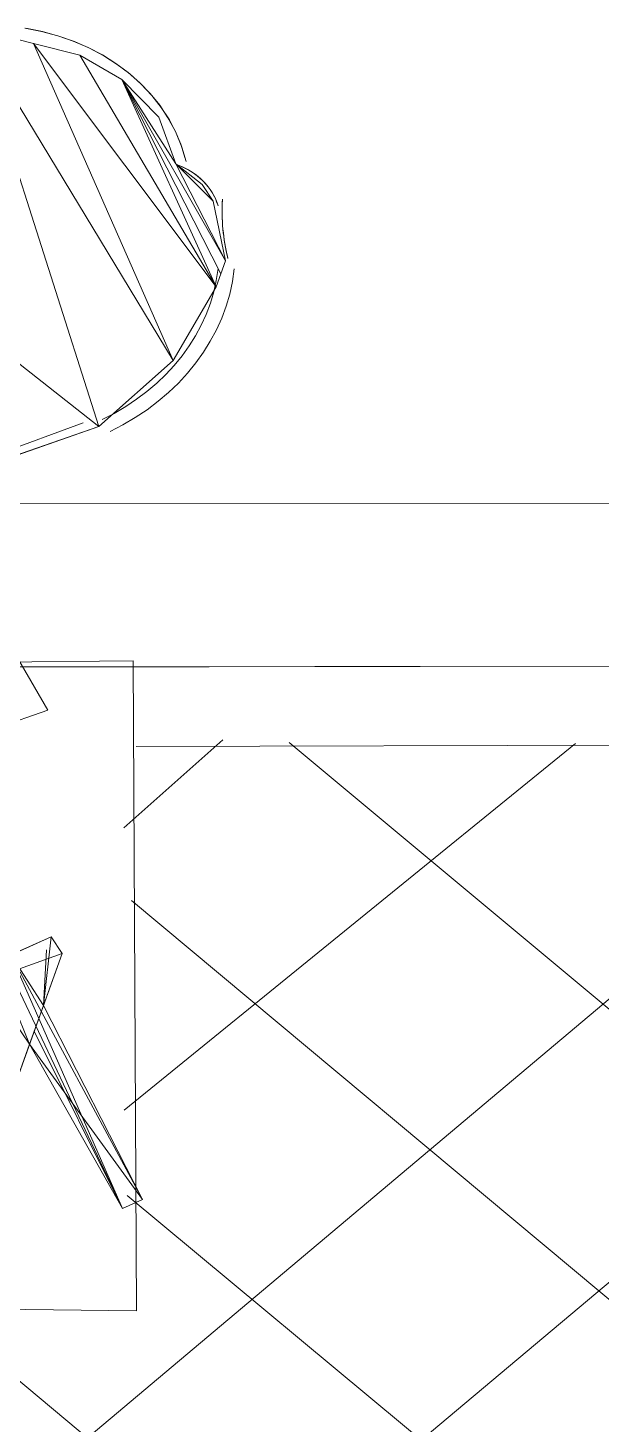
# Paper-space layout '01 Roof Support Layout' of a CAD drawing. Header units: millimetres. Extents: x 5 to 415, y 5 to 287.
# Drawn here: x 55.857 to 56.965, y 186.719 to 189.421 of the extents above; entities that cross this region are included whole.
import ezdxf

# ---------------------------------------------------------------- set-up
doc = ezdxf.new("R2010")
doc.units = ezdxf.units.MM
doc.layers.add('GA_BACKGROUND', color=253, linetype='Continuous')

# ---------------------------------------------------------------- blocks, each defined once
blk = doc.blocks.new('SHEET_01_ROOF')
at = {"layer": 'GA_BACKGROUND', "lineweight": 0}
for p, q in [((56.1371, 188.7775), (55.7478, 189.4212)), ((55.7478, 189.4212), (55.8675, 189.3912)), ((56.1371, 188.7775), (55.7478, 189.4212)), ((55.7478, 189.4212), (55.9936, 188.6496)), ((55.7478, 189.4212), (55.9936, 188.6496)), ((55.8675, 189.3912), (55.7478, 189.4212)), ((55.8831, 189.4145), (55.8509, 189.4207)), ((55.8849, 189.4141), (55.8523, 189.4205)), ((55.9143, 189.4061), (55.8831, 189.4145)), ((55.9164, 189.4055), (55.8849, 189.4141)), ((55.8675, 189.3912), (55.9572, 189.3687)), ((56.2208, 188.9203), (55.8675, 189.3912)), ((56.2208, 188.9203), (55.8675, 189.3912)), ((55.8675, 189.3912), (56.1371, 188.7775)), ((55.8675, 189.3912), (56.1371, 188.7775)), ((55.9572, 189.3687), (55.8675, 189.3912)), ((55.9443, 189.3956), (55.9143, 189.4061)), ((55.9468, 189.3947), (55.9164, 189.4055)), ((55.9731, 189.3832), (55.9443, 189.3956)), ((55.9758, 189.3819), (55.9468, 189.3947)), ((56.0005, 189.3688), (55.9731, 189.3832)), ((56.0033, 189.3671), (55.9758, 189.3819)), ((55.9572, 189.3687), (56.2208, 188.9203)), ((55.9572, 189.3687), (56.2208, 188.9203)), ((56.038, 189.3211), (55.9572, 189.3687)), ((56.038, 189.3211), (55.9572, 189.3687)), ((56.0263, 189.3526), (56.0005, 189.3688)), ((56.0293, 189.3505), (56.0033, 189.3671)), ((56.0504, 189.3346), (56.0263, 189.3526)), ((55.9936, 188.6496), (55.1287, 189.3307)), ((55.9936, 188.6496), (55.1287, 189.3307)), ((56.0535, 189.3321), (56.0293, 189.3505)), ((56.0727, 189.3151), (56.0504, 189.3346)), ((56.0758, 189.3121), (56.0535, 189.3321)), ((56.2387, 188.9704), (56.038, 189.3211)), ((56.038, 189.3211), (56.1428, 189.1583)), ((56.038, 189.3211), (56.2297, 188.9454)), ((56.2208, 188.9203), (56.038, 189.3211)), ((56.1098, 189.2485), (56.038, 189.3211)), ((56.0931, 189.294), (56.0727, 189.3151)), ((56.0961, 189.2905), (56.0758, 189.3121)), ((56.1114, 189.2714), (56.0931, 189.294)), ((56.1142, 189.2675), (56.0961, 189.2905)), ((56.1274, 189.2475), (56.1114, 189.2714)), ((56.1428, 189.1583), (56.1098, 189.2485)), ((56.13, 189.2431), (56.1142, 189.2675)), ((56.1411, 189.2223), (56.1274, 189.2475)), ((56.1434, 189.2174), (56.13, 189.2431)), ((56.1523, 189.196), (56.1411, 189.2223)), ((56.1543, 189.1906), (56.1434, 189.2174)), ((56.1609, 189.1686), (56.1523, 189.196)), ((56.1624, 189.1626), (56.1543, 189.1906)), ((56.1428, 189.1583), (56.2147, 189.0857)), ((56.2147, 189.0857), (56.1428, 189.1583)), ((56.1428, 189.1583), (56.2387, 188.9704)), ((56.1937, 189.1182), (56.1428, 189.1583)), ((56.1549, 189.1526), (56.1479, 189.1556)), ((56.1605, 189.1499), (56.154, 189.153)), ((56.1615, 189.1494), (56.1549, 189.1526)), ((56.1668, 189.1465), (56.1605, 189.1499)), ((56.168, 189.1458), (56.1615, 189.1494)), ((56.1728, 189.1429), (56.1668, 189.1465)), ((56.1742, 189.142), (56.168, 189.1458)), ((56.1785, 189.139), (56.1728, 189.1429)), ((56.1801, 189.1379), (56.1742, 189.142)), ((56.184, 189.1349), (56.1785, 189.139)), ((56.1857, 189.1335), (56.1801, 189.1379)), ((56.1892, 189.1305), (56.184, 189.1349)), ((56.191, 189.129), (56.1857, 189.1335)), ((56.1942, 189.126), (56.1892, 189.1305)), ((56.196, 189.1241), (56.191, 189.129)), ((56.2147, 189.0857), (56.1937, 189.1182)), ((56.1988, 189.1212), (56.1942, 189.126)), ((56.2007, 189.1191), (56.196, 189.1241)), ((56.2031, 189.1162), (56.1988, 189.1212)), ((56.2051, 189.1138), (56.2007, 189.1191)), ((56.2072, 189.1111), (56.2031, 189.1162)), ((56.2091, 189.1084), (56.2051, 189.1138)), ((56.2109, 189.1058), (56.2072, 189.1111)), ((56.2128, 189.1028), (56.2091, 189.1084)), ((56.2142, 189.1003), (56.2109, 189.1058)), ((56.2161, 189.097), (56.2128, 189.1028)), ((56.2172, 189.0946), (56.2142, 189.1003)), ((56.2387, 188.9704), (56.2147, 189.0857)), ((56.2387, 188.9704), (56.2147, 189.0857)), ((56.219, 189.091), (56.2161, 189.097)), ((56.2199, 189.0889), (56.2172, 189.0946)), ((56.2215, 189.0848), (56.219, 189.091)), ((56.2222, 189.0829), (56.2199, 189.0889)), ((56.2237, 189.0786), (56.2215, 189.0848)), ((56.2242, 189.0769), (56.2222, 189.0829)), ((56.2323, 189.0824), (56.2321, 189.0752)), ((56.2327, 189.0896), (56.2323, 189.0824)), ((56.2326, 189.0878), (56.2323, 189.0808)), ((56.2321, 189.0752), (56.232, 189.068)), ((56.2321, 189.0738), (56.232, 189.0668)), ((56.232, 189.068), (56.2321, 189.0607)), ((56.232, 189.0668), (56.2321, 189.0598)), ((56.2323, 189.0808), (56.2321, 189.0738)), ((56.2321, 189.0607), (56.2323, 189.0535)), ((56.2321, 189.0598), (56.2323, 189.0528)), ((56.2323, 189.0535), (56.2326, 189.0463)), ((56.2323, 189.0528), (56.2326, 189.0458)), ((56.2326, 189.0463), (56.233, 189.0391)), ((56.2326, 189.0458), (56.2331, 189.0389)), ((56.233, 189.0391), (56.2336, 189.0319)), ((56.2331, 189.0389), (56.2336, 189.0319)), ((56.2336, 189.0319), (56.2344, 189.0247)), ((56.2336, 189.0319), (56.2343, 189.0249)), ((56.2343, 189.0249), (56.2352, 189.018)), ((56.2344, 189.0247), (56.2352, 189.0176)), ((56.2352, 189.018), (56.2361, 189.0111)), ((56.2352, 189.0176), (56.2362, 189.0104)), ((56.2361, 189.0111), (56.2372, 189.0041)), ((56.2362, 189.0104), (56.2374, 189.0033)), ((56.2372, 189.0041), (56.2384, 188.9972)), ((56.2374, 189.0033), (56.2386, 188.9961)), ((56.2384, 188.9972), (56.2398, 188.9903)), ((56.2386, 188.9961), (56.24, 188.989)), ((56.2398, 188.9903), (56.2412, 188.9834)), ((56.24, 188.989), (56.2416, 188.9819)), ((56.2412, 188.9834), (56.2428, 188.9765)), ((56.2416, 188.9819), (56.2433, 188.9748)), ((56.2208, 188.9203), (56.2387, 188.9704)), ((56.2208, 188.9326), (56.2243, 188.9553)), ((56.252, 188.9303), (56.2556, 188.9547)), ((56.1371, 188.7775), (56.2208, 188.9203)), ((56.1371, 188.7775), (56.2208, 188.9203)), ((56.2158, 188.9103), (56.2208, 188.9326)), ((56.2467, 188.9062), (56.252, 188.9303)), ((56.2093, 188.8883), (56.2158, 188.9103)), ((56.2398, 188.8826), (56.2467, 188.9062)), ((56.1916, 188.8459), (56.2012, 188.8669)), ((56.2012, 188.8669), (56.2093, 188.8883)), ((56.2312, 188.8594), (56.2398, 188.8826)), ((56.1807, 188.8255), (56.1916, 188.8459)), ((56.221, 188.8368), (56.2312, 188.8594)), ((56.1683, 188.8057), (56.1807, 188.8255)), ((56.196, 188.7935), (56.2092, 188.8149)), ((56.2092, 188.8149), (56.221, 188.8368)), ((56.1395, 188.7681), (56.1545, 188.7866)), ((56.1545, 188.7866), (56.1683, 188.8057)), ((56.1812, 188.7729), (56.196, 188.7935)), ((55.9936, 188.6496), (56.1371, 188.7775)), ((55.9936, 188.6496), (56.1371, 188.7775)), ((56.1232, 188.7505), (56.1395, 188.7681)), ((56.165, 188.7531), (56.1812, 188.7729)), ((56.0868, 188.7176), (56.1056, 188.7336)), ((56.1056, 188.7336), (56.1232, 188.7505)), ((56.1286, 188.7159), (56.1475, 188.734)), ((56.1475, 188.734), (56.165, 188.7531)), ((56.0668, 188.7025), (56.0868, 188.7176)), ((56.1084, 188.6987), (56.1286, 188.7159)), ((56.0236, 188.6753), (56.0458, 188.6884)), ((56.0458, 188.6884), (56.0668, 188.7025)), ((56.0642, 188.6672), (56.0869, 188.6824)), ((56.0869, 188.6824), (56.1084, 188.6987)), ((55.9637, 188.6571), (54.95, 188.2833)), ((56.0004, 188.6632), (56.0236, 188.6753)), ((56.0153, 188.6402), (56.0403, 188.6532)), ((56.0403, 188.6532), (56.0642, 188.6672)), ((55.9936, 188.6496), (54.95, 188.2833)), ((55.3985, 188.4439), (55.9936, 188.6496)), ((55.3985, 188.4439), (55.9936, 188.6496)), ((55.8953, 188.1009), (55.6527, 188.5166)), ((65.5535, 188.4915), (51.9975, 188.5048)), ((65.5447, 188.1933), (51.9798, 188.1816)), ((54.5881, 188.1829), (56.0598, 188.1961)), ((54.5881, 188.1829), (65.6434, 188.1959)), ((56.0598, 188.1961), (56.0666, 186.9384)), ((54.4808, 187.6091), (55.8953, 188.1009)), ((55.4317, 188.0806), (55.8599, 187.4544)), ((55.8599, 187.4544), (55.4317, 188.0806)), ((54.7694, 185.68), (57.5674, 188.0365)), ((54.7697, 185.1338), (58.2195, 188.0369)), ((56.042, 187.8729), (56.2333, 188.0434)), ((56.0424, 187.3267), (56.9153, 188.0362)), ((65.4611, 188.0505), (56.0659, 188.0308)), ((56.3619, 188.0385), (65.4755, 180.4288)), ((55.6861, 187.8803), (56.0395, 187.1363)), ((56.0395, 187.1363), (55.6861, 187.8803)), ((55.6861, 187.8803), (56.0395, 187.1363)), ((55.8599, 187.4544), (55.6861, 187.8803)), ((56.0571, 187.7326), (65.4669, 179.8575)), ((55.7072, 187.5746), (55.9016, 187.6624)), ((55.9016, 187.6624), (55.8238, 187.6273)), ((55.9016, 187.6624), (55.8238, 187.6273)), ((55.8868, 187.5296), (55.9016, 187.6624)), ((55.9226, 187.6298), (55.9016, 187.6624)), ((55.9226, 187.6298), (55.9016, 187.6624)), ((55.6983, 187.5495), (55.9226, 187.6298)), ((55.8238, 187.6273), (55.8868, 187.5296)), ((55.8238, 187.6273), (56.0784, 187.1539)), ((56.0784, 187.1539), (55.8238, 187.6273)), ((55.8238, 187.6273), (56.0395, 187.1363)), ((55.8241, 187.3542), (55.9226, 187.6298)), ((55.8926, 187.6373), (55.8868, 187.5296)), ((55.8868, 187.5296), (55.9226, 187.6298)), ((55.8599, 187.4544), (55.8868, 187.5296)), ((55.8868, 187.5296), (55.8599, 187.4544)), ((56.0784, 187.1539), (55.8868, 187.5296)), ((56.0784, 187.1539), (55.8868, 187.5296)), ((55.8868, 187.5296), (56.0784, 187.1539)), ((56.0784, 187.1539), (55.8868, 187.5296)), ((55.8868, 187.5296), (56.0784, 187.1539)), ((56.0784, 187.1539), (55.8868, 187.5296)), ((55.8868, 187.5296), (56.0784, 187.1539)), ((56.0784, 187.1539), (55.8868, 187.5296)), ((56.0395, 187.1363), (55.8688, 187.4795)), ((55.8241, 187.3542), (55.8599, 187.4544)), ((55.8241, 187.3542), (55.8599, 187.4544)), ((55.8599, 187.4544), (56.0395, 187.1363)), ((56.0784, 187.1539), (55.8599, 187.4544)), ((56.0784, 187.1539), (55.8599, 187.4544)), ((55.8599, 187.4544), (56.0395, 187.1363)), ((55.8599, 187.4544), (56.0395, 187.1363)), ((55.8599, 187.4544), (56.0395, 187.1363)), ((56.0395, 187.1363), (55.8599, 187.4544)), ((56.0395, 187.1363), (56.0784, 187.1539)), ((56.0395, 187.1363), (56.0784, 187.1539)), ((56.0395, 187.1363), (56.0784, 187.1539)), ((56.0395, 187.1363), (56.0784, 187.1539)), ((56.0784, 187.1539), (56.0395, 187.1363)), ((56.0784, 187.1539), (56.0395, 187.1363)), ((56.0485, 187.1614), (65.4972, 179.3038)), ((56.0666, 186.9384), (54.574, 186.9577)), ((55.6508, 186.9607), (65.0906, 179.0781))]:
    blk.add_line(p, q, dxfattribs=at)

psp = doc.layouts.new('01 Roof Support Layout')

# ---------------------------------------------------------------- block references
psp.add_blockref('SHEET_01_ROOF', (0, 0))

doc.saveas('drawing.dxf')
